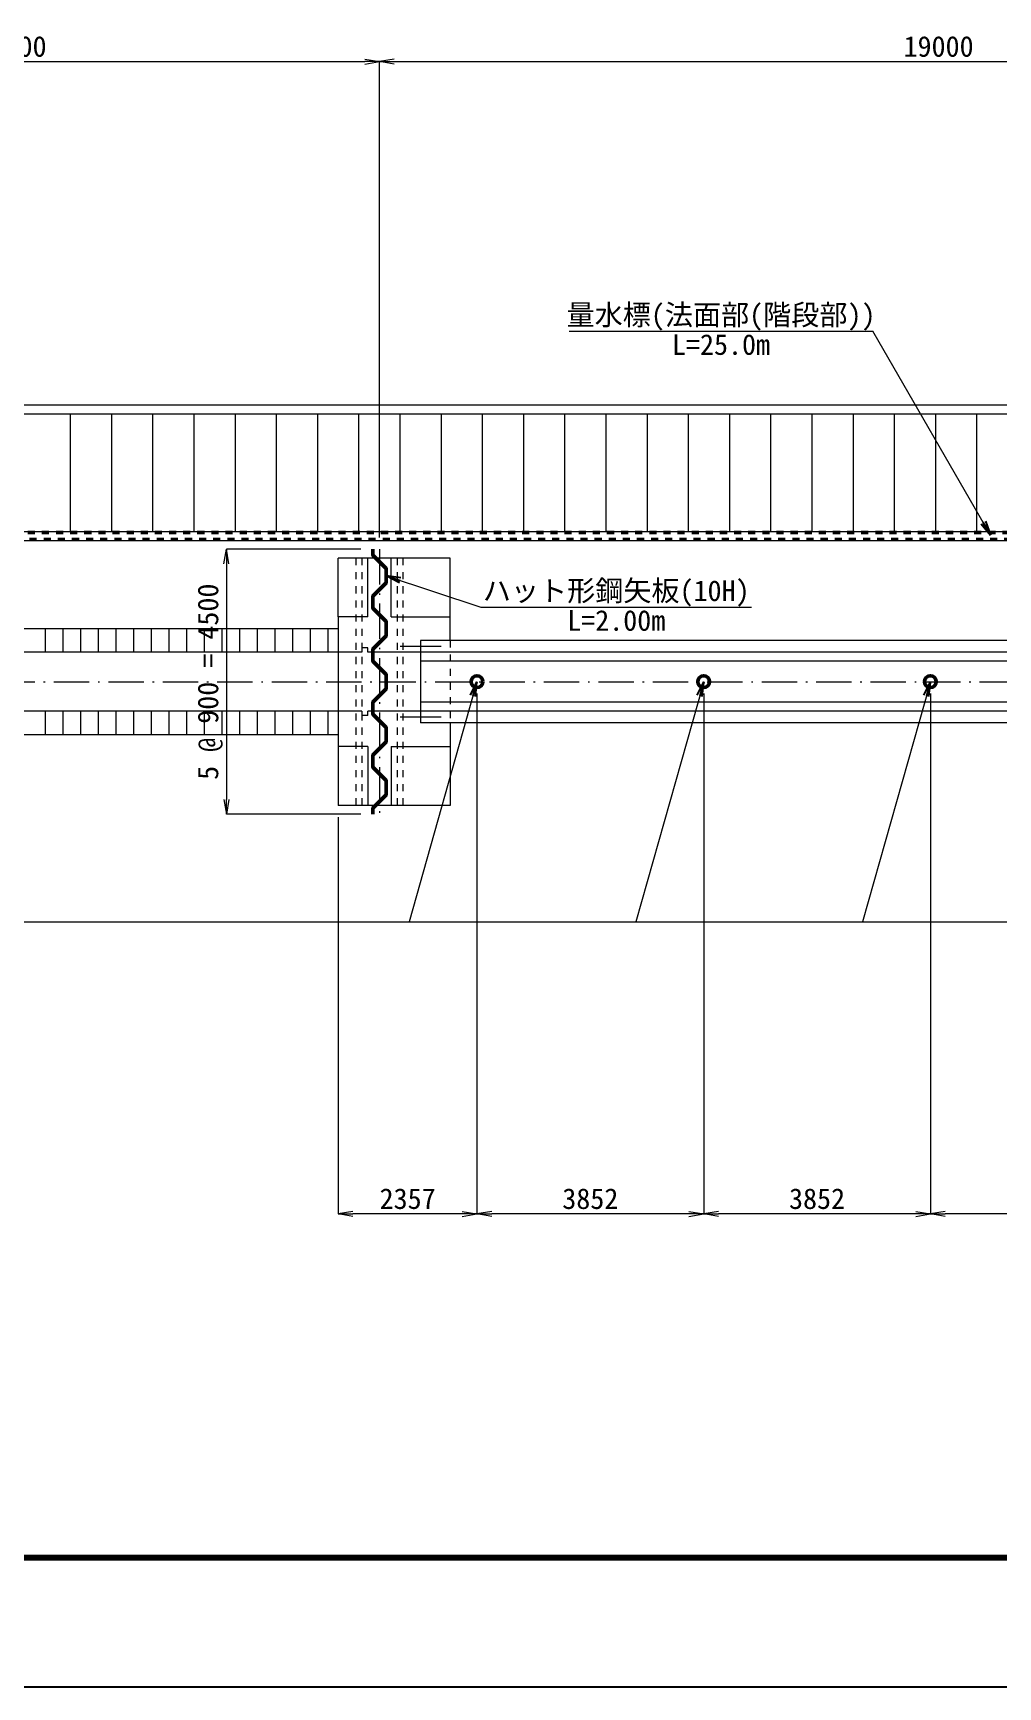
# Model space of a CAD drawing. Header units: millimetres. Extents: x 247104 to 392283, y -100044 to 25995.
# Drawn here: x 283459 to 299852, y -33405 to -5322 of the extents above; entities that cross this region are included whole.
import ezdxf
from ezdxf.enums import TextEntityAlignment as Align

# ---------------------------------------------------------------- set-up
doc = ezdxf.new("R2010")
doc.units = ezdxf.units.MM
doc.header["$LTSCALE"] = 100
doc.header["$PDSIZE"] = 300
for name, pattern in [('SXF_一点短鎖線', [9.25, 6, -1.5, 0.25, -1.5]), ('SXF_跳び破線', [12, 6, -6]), ('破線', [7.5, 6, -1.5])]:
    doc.linetypes.add(name, pattern=pattern)
doc.layers.get('Defpoints').update_dxf_attribs({"color": 151})
for name, color, linetype, lineweight in [('D-BMK', 2, 'SXF_一点短鎖線', 13), ('D-BYP-STR1', 2, 'Continuous', 13), ('D-STR', 1, 'Continuous', 50), ('D-STR-DIM', 7, 'Continuous', 13), ('D-STR-HTXT', 7, 'Continuous', 13), ('D-STR-STR1', 2, 'Continuous', 13), ('D-STR-STRB', 4, 'Continuous', 13), ('D-STR-TXT', 7, 'Continuous', 13), ('D-TTL', 2, 'Continuous', 140)]:
    doc.layers.add(name, color=color, linetype=linetype, lineweight=lineweight)
doc.styles.add('MS ゴシック', font='MS Gothic.ttf')
doc.styles.add('ＭＳ ゴシック', font='MS Gothic.ttf')
doc.dimstyles.new('DIM-100-F', dxfattribs={"dimscale": 100, "dimtxt": 3.5, "dimasz": 2.5, "dimexe": 0, "dimexo": 2, "dimgap": 0.8, "dimtad": 1, "dimdec": 0, "dimzin": 0, "dimdsep": 46, "dimtxsty": 'MS ゴシック', "dimblk": 'OPEN', "dimcen": 0.1, "dimaunit": 1, "dimadec": 4, "dimazin": 0, "dimtfac": 1, "dimtdec": 0, "dimtmove": 2, "dimatfit": 3, "dimldrblk": 'OPEN', "dimfxl": 1, "dimtolj": 1, "dimtzin": 0, "dimlwd": -1, "dimlwe": -1, "dimarcsym": 2})

# ---------------------------------------------------------------- blocks, each defined once
blk = doc.blocks.new('_Open')
at = {"color": 0, "linetype": 'ByBlock', "lineweight": -2}
for p, q in [((-1, 0.17), (0, 0)), ((-1, -0.17), (0, 0)), ((0, 0), (-1, 0))]:
    blk.add_line(p, q, dxfattribs=at)
blk = doc.blocks.new('*D1')
at = {"layer": 'D-STR-DIM', "color": 0, "transparency": 16777216}
for p, q in [((276844, -15236), (276844, -5806)), ((277094, -5806), (289094, -5806)), ((289344, -13886), (289344, -5806))]:
    blk.add_line(p, q, dxfattribs=at)
at = {"layer": 'Defpoints', "color": 0, "transparency": 16777216}
for p in [(289344, -5806), (289344, -14086), (276844, -15436)]:
    blk.add_point(p, dxfattribs=at)
at = {"layer": 'D-STR-DIM', "color": 0, "transparency": 16777216, "xscale": 250, "yscale": 250, "zscale": 250, "rotation": 180}
blk.add_blockref('_Open', (276844, -5806), dxfattribs=at)
at = {"layer": 'D-STR-DIM', "color": 0, "transparency": 16777216, "xscale": 250, "yscale": 250, "zscale": 250}
blk.add_blockref('_Open', (289344, -5806), dxfattribs=at)
at = {"layer": 'D-STR-DIM', "color": 0, "transparency": 16777216, "insert": (283094, -5551), "char_height": 350, "attachment_point": 5, "style": 'MS ゴシック'}
blk.add_mtext('\\A1;12500', dxfattribs=at)
blk = doc.blocks.new('*D2')
at = {"layer": 'D-STR-DIM', "color": 0, "transparency": 16777216}
for p, q in [((289344, -13886), (289344, -5806)), ((289594, -5806), (308094, -5806)), ((308344, -9386), (308344, -5806))]:
    blk.add_line(p, q, dxfattribs=at)
at = {"layer": 'Defpoints', "color": 0, "transparency": 16777216}
for p in [(308344, -5806), (308344, -9586), (289344, -14086)]:
    blk.add_point(p, dxfattribs=at)
at = {"layer": 'D-STR-DIM', "color": 0, "transparency": 16777216, "xscale": 250, "yscale": 250, "zscale": 250, "rotation": 180}
blk.add_blockref('_Open', (289344, -5806), dxfattribs=at)
at = {"layer": 'D-STR-DIM', "color": 0, "transparency": 16777216, "xscale": 250, "yscale": 250, "zscale": 250}
blk.add_blockref('_Open', (308344, -5806), dxfattribs=at)
at = {"layer": 'D-STR-DIM', "color": 0, "transparency": 16777216, "insert": (298844, -5551), "char_height": 350, "attachment_point": 5, "style": 'MS ゴシック'}
blk.add_mtext('\\A1;19000', dxfattribs=at)
blk = doc.blocks.new('*D10')
at = {"layer": 'D-STR-DIM', "color": 0, "transparency": 16777216}
for p, q in [((289029, -14086), (286743, -14086)), ((286743, -14336), (286743, -18336)), ((289029, -18586), (286743, -18586))]:
    blk.add_line(p, q, dxfattribs=at)
at = {"layer": 'Defpoints', "color": 0, "transparency": 16777216}
for p in [(289229, -14086), (286743, -18586), (289229, -18586)]:
    blk.add_point(p, dxfattribs=at)
at = {"layer": 'D-STR-DIM', "color": 0, "transparency": 16777216, "xscale": 250, "yscale": 250, "zscale": 250}
for p, rotation in [((286743, -14086), 90), ((286743, -18586), 270)]:
    blk.add_blockref('_Open', p, dxfattribs=dict(at, rotation=rotation))
at = {"layer": 'D-STR-DIM', "color": 0, "transparency": 16777216, "insert": (286469, -16336), "char_height": 350, "attachment_point": 5, "rotation": 90, "style": 'MS ゴシック'}
blk.add_mtext('\\A1;5 @ 900 = 4500', dxfattribs=at)
blk = doc.blocks.new('*D252')
at = {"layer": 'D-STR-DIM', "color": 0, "transparency": 16777216}
for p, q in [((298705, -16536), (298705, -25372)), ((302557, -16536), (302557, -25372)), ((302307, -25372), (298955, -25372))]:
    blk.add_line(p, q, dxfattribs=at)
at = {"layer": 'Defpoints', "color": 0, "transparency": 16777216}
for p in [(298705, -16336), (302557, -16336), (298705, -25372)]:
    blk.add_point(p, dxfattribs=at)
at = {"layer": 'D-STR-DIM', "color": 0, "transparency": 16777216, "xscale": 250, "yscale": 250, "zscale": 250, "rotation": 180}
blk.add_blockref('_Open', (298705, -25372), dxfattribs=at)
at = {"layer": 'D-STR-DIM', "color": 0, "transparency": 16777216, "xscale": 250, "yscale": 250, "zscale": 250}
blk.add_blockref('_Open', (302557, -25372), dxfattribs=at)
at = {"layer": 'D-STR-DIM', "color": 0, "transparency": 16777216, "insert": (300631, -25117), "char_height": 350, "attachment_point": 5, "style": 'MS ゴシック'}
blk.add_mtext('\\A1;3852', dxfattribs=at)
blk = doc.blocks.new('*D253')
at = {"layer": 'D-STR-DIM', "color": 0, "transparency": 16777216}
for p, q in [((294853, -16536), (294853, -25372)), ((298705, -16536), (298705, -25372)), ((298455, -25372), (295103, -25372))]:
    blk.add_line(p, q, dxfattribs=at)
at = {"layer": 'Defpoints', "color": 0, "transparency": 16777216}
for p in [(294853, -16336), (298705, -16336), (294853, -25372)]:
    blk.add_point(p, dxfattribs=at)
at = {"layer": 'D-STR-DIM', "color": 0, "transparency": 16777216, "xscale": 250, "yscale": 250, "zscale": 250, "rotation": 180}
blk.add_blockref('_Open', (294853, -25372), dxfattribs=at)
at = {"layer": 'D-STR-DIM', "color": 0, "transparency": 16777216, "xscale": 250, "yscale": 250, "zscale": 250}
blk.add_blockref('_Open', (298705, -25372), dxfattribs=at)
at = {"layer": 'D-STR-DIM', "color": 0, "transparency": 16777216, "insert": (296779, -25117), "char_height": 350, "attachment_point": 5, "style": 'MS ゴシック'}
blk.add_mtext('\\A1;3852', dxfattribs=at)
blk = doc.blocks.new('*D254')
at = {"layer": 'D-STR-DIM', "color": 0, "transparency": 16777216}
for p, q in [((291001, -16536), (291001, -25372)), ((294853, -16536), (294853, -25372)), ((294603, -25372), (291251, -25372))]:
    blk.add_line(p, q, dxfattribs=at)
at = {"layer": 'Defpoints', "color": 0, "transparency": 16777216}
for p in [(291001, -16336), (294853, -16336), (291001, -25372)]:
    blk.add_point(p, dxfattribs=at)
at = {"layer": 'D-STR-DIM', "color": 0, "transparency": 16777216, "xscale": 250, "yscale": 250, "zscale": 250, "rotation": 180}
blk.add_blockref('_Open', (291001, -25372), dxfattribs=at)
at = {"layer": 'D-STR-DIM', "color": 0, "transparency": 16777216, "xscale": 250, "yscale": 250, "zscale": 250}
blk.add_blockref('_Open', (294853, -25372), dxfattribs=at)
at = {"layer": 'D-STR-DIM', "color": 0, "transparency": 16777216, "insert": (292927, -25117), "char_height": 350, "attachment_point": 5, "style": 'MS ゴシック'}
blk.add_mtext('\\A1;3852', dxfattribs=at)
blk = doc.blocks.new('*D255')
at = {"layer": 'D-STR-DIM', "color": 0, "transparency": 16777216}
for p, q in [((291001, -16536), (291001, -25372)), ((288644, -18636), (288644, -25372)), ((290751, -25372), (288894, -25372))]:
    blk.add_line(p, q, dxfattribs=at)
at = {"layer": 'Defpoints', "color": 0, "transparency": 16777216}
for p in [(291001, -16336), (288644, -18436), (288644, -25372)]:
    blk.add_point(p, dxfattribs=at)
at = {"layer": 'D-STR-DIM', "color": 0, "transparency": 16777216, "xscale": 250, "yscale": 250, "zscale": 250, "rotation": 180}
blk.add_blockref('_Open', (288644, -25372), dxfattribs=at)
at = {"layer": 'D-STR-DIM', "color": 0, "transparency": 16777216, "xscale": 250, "yscale": 250, "zscale": 250}
blk.add_blockref('_Open', (291001, -25372), dxfattribs=at)
at = {"layer": 'D-STR-DIM', "color": 0, "transparency": 16777216, "insert": (289823, -25117), "char_height": 350, "attachment_point": 5, "style": 'MS ゴシック'}
blk.add_mtext('\\A1;2357', dxfattribs=at)

msp = doc.modelspace()

# ---------------------------------------------------------------- linework, layer by layer
at = {"layer": 'D-BMK', "linetype": 'SXF_一点短鎖線'}
msp.add_line((289344.4, -14085.5), (289344.4, -18585.5), dxfattribs=at)
at = {"layer": 'D-BMK'}
msp.add_line((275489.3, -16335.5), (326716.9, -16335.5), dxfattribs=at)
at = {"layer": 'D-BYP-STR1', "ltscale": 0.2}
for p, q in [((284090.9, -11785.5), (284090.9, -13785.5)), ((284790.9, -11785.5), (284790.9, -13785.5)), ((285490.9, -11785.5), (285490.9, -13785.5)), ((286190.9, -11785.5), (286190.9, -13785.5)), ((286890.9, -11785.5), (286890.9, -13785.5)), ((287590.9, -11785.5), (287590.9, -13785.5)), ((288290.9, -11785.5), (288290.9, -13785.5)), ((288990.9, -11785.5), (288990.9, -13785.5)), ((289690.9, -11785.5), (289690.9, -13785.5)), ((290390.9, -11785.5), (290390.9, -13785.5)), ((291090.9, -11785.5), (291090.9, -13785.5)), ((291790.9, -11785.5), (291790.9, -13785.5)), ((292490.9, -11785.5), (292490.9, -13785.5)), ((293190.9, -11785.5), (293190.9, -13785.5)), ((293890.9, -11785.5), (293890.9, -13785.5)), ((294590.9, -11785.5), (294590.9, -13785.5)), ((295290.9, -11785.5), (295290.9, -13785.5)), ((295990.9, -11785.5), (295990.9, -13785.5)), ((296690.9, -11785.5), (296690.9, -13785.5)), ((297390.9, -11785.5), (297390.9, -13785.5)), ((298090.9, -11785.5), (298090.9, -13785.5)), ((298790.9, -11785.5), (298790.9, -13785.5)), ((299490.9, -11785.5), (299490.9, -13785.5))]:
    msp.add_line(p, q, dxfattribs=at)
at = {"layer": 'D-BYP-STR1'}
for p, q in [((290394.4, -15735.5), (289694.4, -15735.5)), ((313144.1, -15985.5), (290044.4, -15985.5)), ((313144.1, -16685.5), (290044.4, -16685.5))]:
    msp.add_line(p, q, dxfattribs=at)
at = {"layer": 'D-BYP-STR1', "color": 2}
msp.add_line((290394.4, -16935.5), (289694.4, -16935.5), dxfattribs=at)
at = {"layer": 'D-STR', "linetype": 'SXF_跳び破線', "ltscale": 0.2}
msp.add_lwpolyline([(280489.9, -13920.5), (280489.9, -13800.5), (303920.1, -13800.5), (303920.1, -13920.5)], close=True, dxfattribs=at)
at = {"layer": 'D-STR'}
for points in [[(289229.4, -14085.5), (289229.4, -14185.5), (289459.4, -14415.5), (289459.4, -14655.5), (289229.4, -14885.5), (289229.4, -14985.5)], [(289229.4, -14985.5), (289229.4, -15085.5), (289459.4, -15315.5), (289459.4, -15555.5), (289229.4, -15785.5), (289229.4, -15885.5)], [(289229.4, -15885.5), (289229.4, -15985.5), (289459.4, -16215.5), (289459.4, -16335.5)], [(289229.4, -16785.5), (289229.4, -16685.5), (289459.4, -16455.5), (289459.4, -16335.5)], [(289229.4, -17685.5), (289229.4, -17585.5), (289459.4, -17355.5), (289459.4, -17115.5), (289229.4, -16885.5), (289229.4, -16785.5)], [(289229.4, -18585.5), (289229.4, -18485.5), (289459.4, -18255.5), (289459.4, -18015.5), (289229.4, -17785.5), (289229.4, -17685.5)]]:
    msp.add_lwpolyline(points, dxfattribs=at)
for centre in [(291001.1, -16335.5), (294853.1, -16335.5), (298705.1, -16335.5)]:
    msp.add_circle(centre, 100, dxfattribs=at)
at = {"layer": 'D-STR-HTXT'}
for p, q in [((292567.5, -10385.5), (297727.5, -10385.5)), ((291067.2, -15070.6), (295667.2, -15070.6)), ((280880.6, -20414.1), (309107.7, -20414.1))]:
    msp.add_line(p, q, dxfattribs=at)
at = {"layer": 'D-STR-STR1', "linetype": 'Continuous'}
for p, q in [((283666.9, -15435.5), (283666.9, -15835.5)), ((283966.9, -15435.5), (283966.9, -15835.5)), ((284266.9, -15435.5), (284266.9, -15835.5)), ((284566.9, -15435.5), (284566.9, -15835.5)), ((284866.9, -15435.5), (284866.9, -15835.5)), ((285166.9, -15435.5), (285166.9, -15835.5)), ((285466.9, -15435.5), (285466.9, -15835.5)), ((285766.9, -15435.5), (285766.9, -15835.5)), ((286066.9, -15435.5), (286066.9, -15835.5)), ((286366.9, -15435.5), (286366.9, -15835.5)), ((286666.9, -15435.5), (286666.9, -15835.5)), ((286966.9, -15435.5), (286966.9, -15835.5)), ((287266.9, -15435.5), (287266.9, -15835.5)), ((287566.9, -15435.5), (287566.9, -15835.5)), ((287866.9, -15435.5), (287866.9, -15835.5)), ((288166.9, -15435.5), (288166.9, -15835.5)), ((288466.9, -15435.5), (288466.9, -15835.5)), ((283666.9, -16835.5), (283666.9, -17235.5)), ((283966.9, -16835.5), (283966.9, -17235.5)), ((284266.9, -16835.5), (284266.9, -17235.5)), ((284566.9, -16835.5), (284566.9, -17235.5)), ((284866.9, -16835.5), (284866.9, -17235.5)), ((285166.9, -16835.5), (285166.9, -17235.5)), ((285466.9, -16835.5), (285466.9, -17235.5)), ((285766.9, -16835.5), (285766.9, -17235.5)), ((286066.9, -16835.5), (286066.9, -17235.5)), ((286366.9, -16835.5), (286366.9, -17235.5)), ((286666.9, -16835.5), (286666.9, -17235.5)), ((286966.9, -16835.5), (286966.9, -17235.5)), ((287266.9, -16835.5), (287266.9, -17235.5)), ((287566.9, -16835.5), (287566.9, -17235.5)), ((287866.9, -16835.5), (287866.9, -17235.5)), ((288166.9, -16835.5), (288166.9, -17235.5)), ((288466.9, -16835.5), (288466.9, -17235.5))]:
    msp.add_line(p, q, dxfattribs=at)
at = {"layer": 'D-STR-STRB', "ltscale": 0.2}
for p, q in [((280489.9, -11635.5), (304420.1, -11635.5)), ((280489.9, -11785.5), (303920.1, -11785.5)), ((280489.9, -13785.5), (303920.1, -13785.5)), ((280489.9, -13935.5), (304420.1, -13935.5))]:
    msp.add_line(p, q, dxfattribs=at)
at = {"layer": 'D-STR-STRB'}
for p, q in [((290544.4, -14235.5), (288644.4, -14235.5)), ((288644.4, -15235.5), (288644.4, -14235.5)), ((289144.4, -15235.5), (289144.4, -14235.5)), ((289544.4, -15235.5), (289544.4, -14235.5)), ((290544.4, -15635.5), (290544.4, -14235.5)), ((288644.4, -15435.5), (276544.4, -15435.5)), ((288644.4, -15235.5), (288644.4, -17435.5)), ((289144.4, -15235.5), (288644.4, -15235.5)), ((289544.4, -15235.5), (290544.4, -15235.5)), ((290544.4, -15635.5), (290044.4, -15635.5)), ((290044.4, -15635.5), (290044.4, -16335.5)), ((312644.1, -15635.5), (290544.4, -15635.5)), ((288644.4, -15835.5), (276944.4, -15835.5)), ((289044.4, -15835.5), (288644.4, -15835.5)), ((289144.4, -15760.5), (289044.4, -15760.5)), ((289044.4, -15760.5), (289044.4, -15835.5)), ((289144.4, -15835.5), (289144.4, -15760.5)), ((290044.4, -15835.5), (289144.4, -15835.5)), ((313144.1, -15835.5), (290044.4, -15835.5)), ((290044.4, -16335.5), (290044.4, -17035.5)), ((288644.4, -16835.5), (276944.4, -16835.5)), ((289044.4, -16835.5), (288644.4, -16835.5)), ((289044.4, -16835.5), (289044.4, -16910.5)), ((290044.4, -16835.5), (289144.4, -16835.5)), ((289144.4, -16910.5), (289144.4, -16835.5)), ((313144.1, -16835.5), (290044.4, -16835.5)), ((289144.4, -16910.5), (289044.4, -16910.5)), ((290544.4, -17035.5), (290044.4, -17035.5)), ((290544.4, -17035.5), (290544.4, -18435.5)), ((312644.1, -17035.5), (290544.4, -17035.5)), ((288644.4, -17235.5), (276544.4, -17235.5)), ((289144.4, -17435.5), (288644.4, -17435.5)), ((288644.4, -17435.5), (288644.4, -18435.5)), ((289144.4, -17435.5), (289144.4, -18435.5)), ((289544.4, -17435.5), (289544.4, -18435.5)), ((289544.4, -17435.5), (290544.4, -17435.5)), ((290544.4, -18435.5), (288644.4, -18435.5))]:
    msp.add_line(p, q, dxfattribs=at)
at = {"layer": 'D-STR-STRB', "linetype": 'SXF_跳び破線', "ltscale": 0.2}
for p, q in [((288944.4, -14235.5), (288944.4, -18435.5)), ((289044.4, -14235.5), (289044.4, -18435.5)), ((289644.4, -14235.5), (289644.4, -18435.5)), ((289744.4, -14235.5), (289744.4, -18435.5)), ((290544.4, -15635.5), (290544.4, -17035.5))]:
    msp.add_line(p, q, dxfattribs=at)
at = {"layer": 'D-STR-STRB', "linetype": '破線', "ltscale": 100}
msp.add_line((289544.4, -18435.5), (289144.4, -18435.5), dxfattribs=at)
at = {"layer": 'D-TTL'}
msp.add_line((261899, -31205), (341899, -31205), dxfattribs=at)
at = {"layer": 'Defpoints', "color": 1}
msp.add_line((259849, -33405), (343949, -33405), dxfattribs=at)

# ---------------------------------------------------------------- texts
at = {"layer": 'D-STR-TXT'}
for s, style, p in [('量水標(法面部(階段部))', 'ＭＳ ゴシック', (295147.5, -10385.5)), ('ハット形鋼矢板(10H)', 'MS ゴシック', (293367.2, -15070.6))]:
    msp.add_text(s, height=350, dxfattribs=dict(at, style=style)).set_placement(p, align=Align.BOTTOM_CENTER)
for s, style, p in [('L=25.0m', 'ＭＳ ゴシック', (295147.5, -10435.5)), ('L=2.00m', 'MS ゴシック', (293367.2, -15120.6))]:
    msp.add_text(s, height=350, dxfattribs=dict(at, style=style)).set_placement(p, align=Align.TOP_CENTER)

# ---------------------------------------------------------------- dimensions: what is measured, and where the dimension line sits
at = {"layer": 'D-STR-DIM'}
for base, p1, p2, picture, middle in [((289344.4, -5806.3), (276844.4, -15435.5), (289344.4, -14085.5), '*D1', (283094.4, -5551.3)), ((308344.4, -5806.3), (289344.4, -14085.5), (308344.4, -9585.5), '*D2', (298844.4, -5551.3))]:
    dim = msp.add_linear_dim(base=base, p1=p1, p2=p2, dimstyle='DIM-100-F', dxfattribs=at)
    dim.commit()
    dim.dimension.update_dxf_attribs({"geometry": picture, "text_midpoint": middle})
dim = msp.add_linear_dim(base=(286742.6, -18585.5), p1=(289229.4, -14085.5), p2=(289229.4, -18585.5), angle=90, text='5 @ 900 = <>', dimstyle='DIM-100-F', override={"dimtix": 1}, dxfattribs=at)
dim.commit()
dim.dimension.update_dxf_attribs({"geometry": '*D10', "text_midpoint": (286468.9, -16335.5)})
for base, p1, p2, picture, middle in [((288644.4, -25371.8), (291001.1, -16335.5), (288644.4, -18435.5), '*D255', (289822.8, -25116.8)), ((291001.1, -25371.8), (294853.1, -16335.5), (291001.1, -16335.5), '*D254', (292927.1, -25116.8)), ((294853.1, -25371.8), (298705.1, -16335.5), (294853.1, -16335.5), '*D253', (296779.1, -25116.8)), ((298705.1, -25371.8), (302557.1, -16335.5), (298705.1, -16335.5), '*D252', (300631.1, -25116.8))]:
    dim = msp.add_linear_dim(base=base, p1=p1, p2=p2, dimstyle='DIM-100-F', override={"dimtix": 1}, dxfattribs=at)
    dim.commit()
    dim.dimension.update_dxf_attribs({"geometry": picture, "text_midpoint": middle})

# ---------------------------------------------------------------- leaders
at = {"layer": 'D-STR-HTXT'}
msp.add_leader([(299727.8, -13850.2), (297727.5, -10385.5)], dimstyle='DIM-100-F', override={"dimgap": 0.8, "dimtad": 0}, dxfattribs=at)
for points in [[(289459.4, -14535.5), (291067.2, -15070.6)], [(291001.1, -16335.5), (289847.7, -20414.1)], [(294853.1, -16335.5), (293699.7, -20414.1)], [(298705.1, -16335.5), (297551.7, -20414.1)]]:
    msp.add_leader(points, dimstyle='DIM-100-F', dxfattribs=at)

doc.saveas('drawing.dxf')
